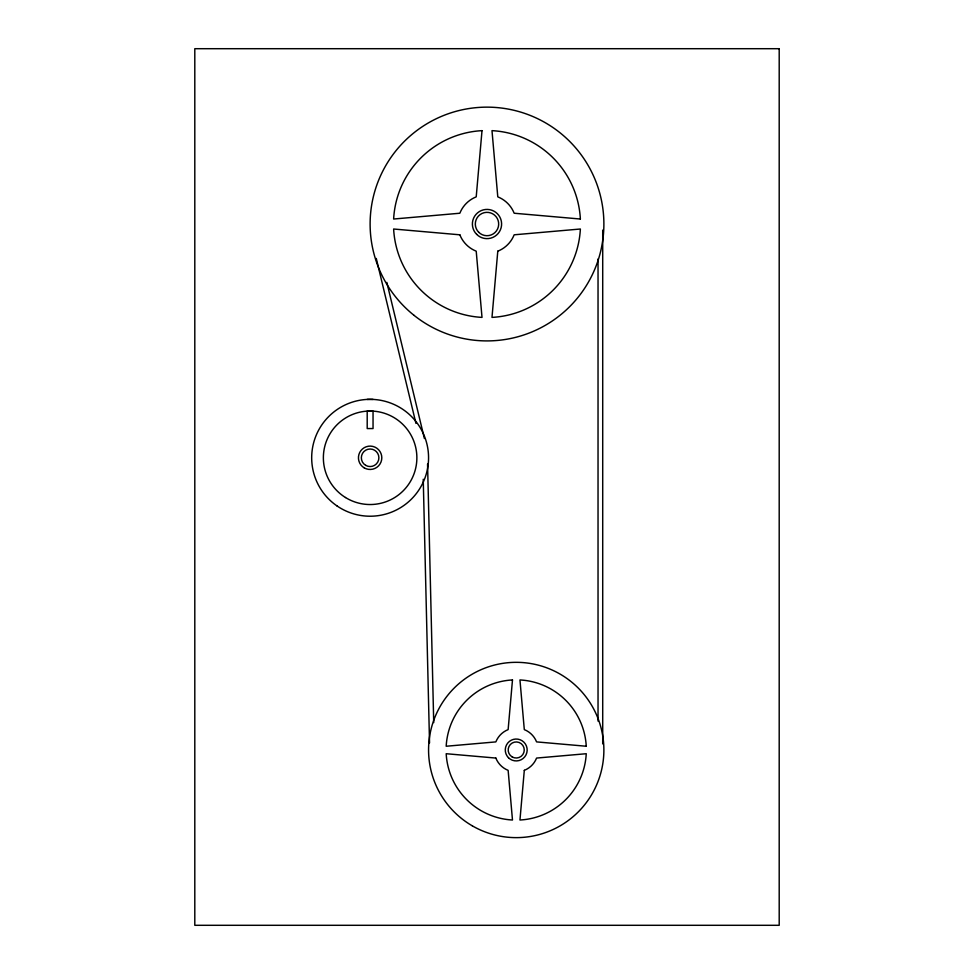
<?xml version="1.0" encoding="UTF-8"?>
<svg xmlns="http://www.w3.org/2000/svg" width="974" height="974" viewBox="0 0 974 974"><rect width="100%" height="100%" fill="white"/><g stroke="black" fill="none" stroke-linecap="round" stroke-linejoin="round"><path stroke-width="1.46" d="M367.198 399.413L373.042 399.413M371.751 411.052L368.135 411.065L373.042 411.125L373.042 428.56L367.198 428.56L367.198 411.125L372.19 411.077M386.836 282.387L424.384 438.495M376.268 258.439L415.947 423.386M427.562 464.014L433.722 722.598M423.24 479.257L429.534 742.955M602.711 230.095L602.711 743.905M598.036 258.987L598.036 721.101M482.008 130.65L476.213 196.858A29.22 29.22 0 0 0 459.838 213.233L393.63 219.028A93.504 93.504 0 0 1 482.008 130.65M497.787 251.182L491.992 317.39A93.504 93.504 0 0 0 580.37 229.012L514.162 234.807A29.22 29.22 0 0 1 497.787 251.182M512.482 679.949L508.136 729.611A21.915 21.915 0 0 0 495.851 741.896L446.189 746.242A70.128 70.128 0 0 1 512.482 679.949M524.304 770.349L519.958 820.011A70.128 70.128 0 0 0 586.251 753.718L536.589 758.064A21.915 21.915 0 0 1 524.304 770.349M779.2 48.7L194.8 48.7L194.8 925.3L779.2 925.3L779.2 48.7M580.37 219.028L514.162 213.233A29.22 29.22 0 0 0 497.787 196.858L491.992 130.65A93.504 93.504 0 0 1 580.37 219.028M459.838 234.807L393.63 229.012A93.504 93.504 0 0 0 482.008 317.39L476.213 251.182A29.22 29.22 0 0 1 459.838 234.807M586.251 746.242L536.589 741.896A21.915 21.915 0 0 0 524.304 729.611L519.958 679.949A70.128 70.128 0 0 1 586.251 746.242M495.851 758.064L446.189 753.718A70.128 70.128 0 0 0 512.482 820.011L508.136 770.349A21.915 21.915 0 0 1 495.851 758.064M365.737 465.377A8.766 8.766 0 0 0 378.886 457.78A8.766 8.766 0 0 0 365.737 450.183A8.766 8.766 0 0 0 365.737 465.377M512.202 756.944A8.035 8.035 0 0 0 524.255 749.98A8.035 8.035 0 0 0 512.202 743.016A8.035 8.035 0 0 0 512.202 756.944M478.733 232.287A11.688 11.688 0 0 0 498.286 227.039A11.688 11.688 0 0 0 483.981 212.734A11.688 11.688 0 0 0 478.733 232.287M345.49 497.519A46.752 46.752 0 0 0 416.848 459.241A46.752 46.752 0 0 0 348.022 416.58A46.752 46.752 0 0 0 345.49 497.519M364.276 467.897A11.688 11.688 0 0 0 381.808 457.78A11.688 11.688 0 0 0 364.276 447.663A11.688 11.688 0 0 0 364.276 467.897M337.114 506.005A58.44 58.44 0 0 0 428.39 462.248A58.44 58.44 0 0 0 344.857 405.087A58.44 58.44 0 0 0 337.114 506.005M472.39 825.891A87.66 87.66 0 0 0 603.88 749.98A87.66 87.66 0 0 0 472.39 674.069A87.66 87.66 0 0 0 472.39 825.891M508.477 757.723A10.957 10.957 0 0 0 526.8 752.817A10.957 10.957 0 0 0 513.383 739.4A10.957 10.957 0 0 0 508.477 757.723M414.12 315.406A116.88 116.88 0 0 0 602.577 241.442A116.88 116.88 0 0 0 444.302 115.224A116.88 116.88 0 0 0 414.12 315.406M476.663 234.357A14.61 14.61 0 0 0 501.111 227.806A14.61 14.61 0 0 0 483.214 209.909A14.61 14.61 0 0 0 476.663 234.357"/></g></svg>
